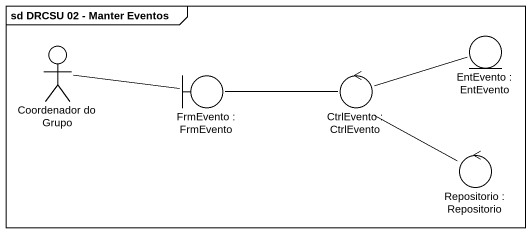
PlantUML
@startuml
mainframe sd DRCSU 02 - Manter Eventos
actor "Coordenador do Grupo" as Coordenador_do_Grupo
entity "EntEvento : EntEvento" as EntEvento
boundary "FrmEvento : FrmEvento" as FrmEvento
control "CtrlEvento : CtrlEvento" as CtrlEvento
control "Repositorio : Repositorio" as Repositorio
Coordenador_do_Grupo -right- FrmEvento
FrmEvento -right- CtrlEvento
CtrlEvento -right- EntEvento
CtrlEvento -- Repositorio
@enduml
